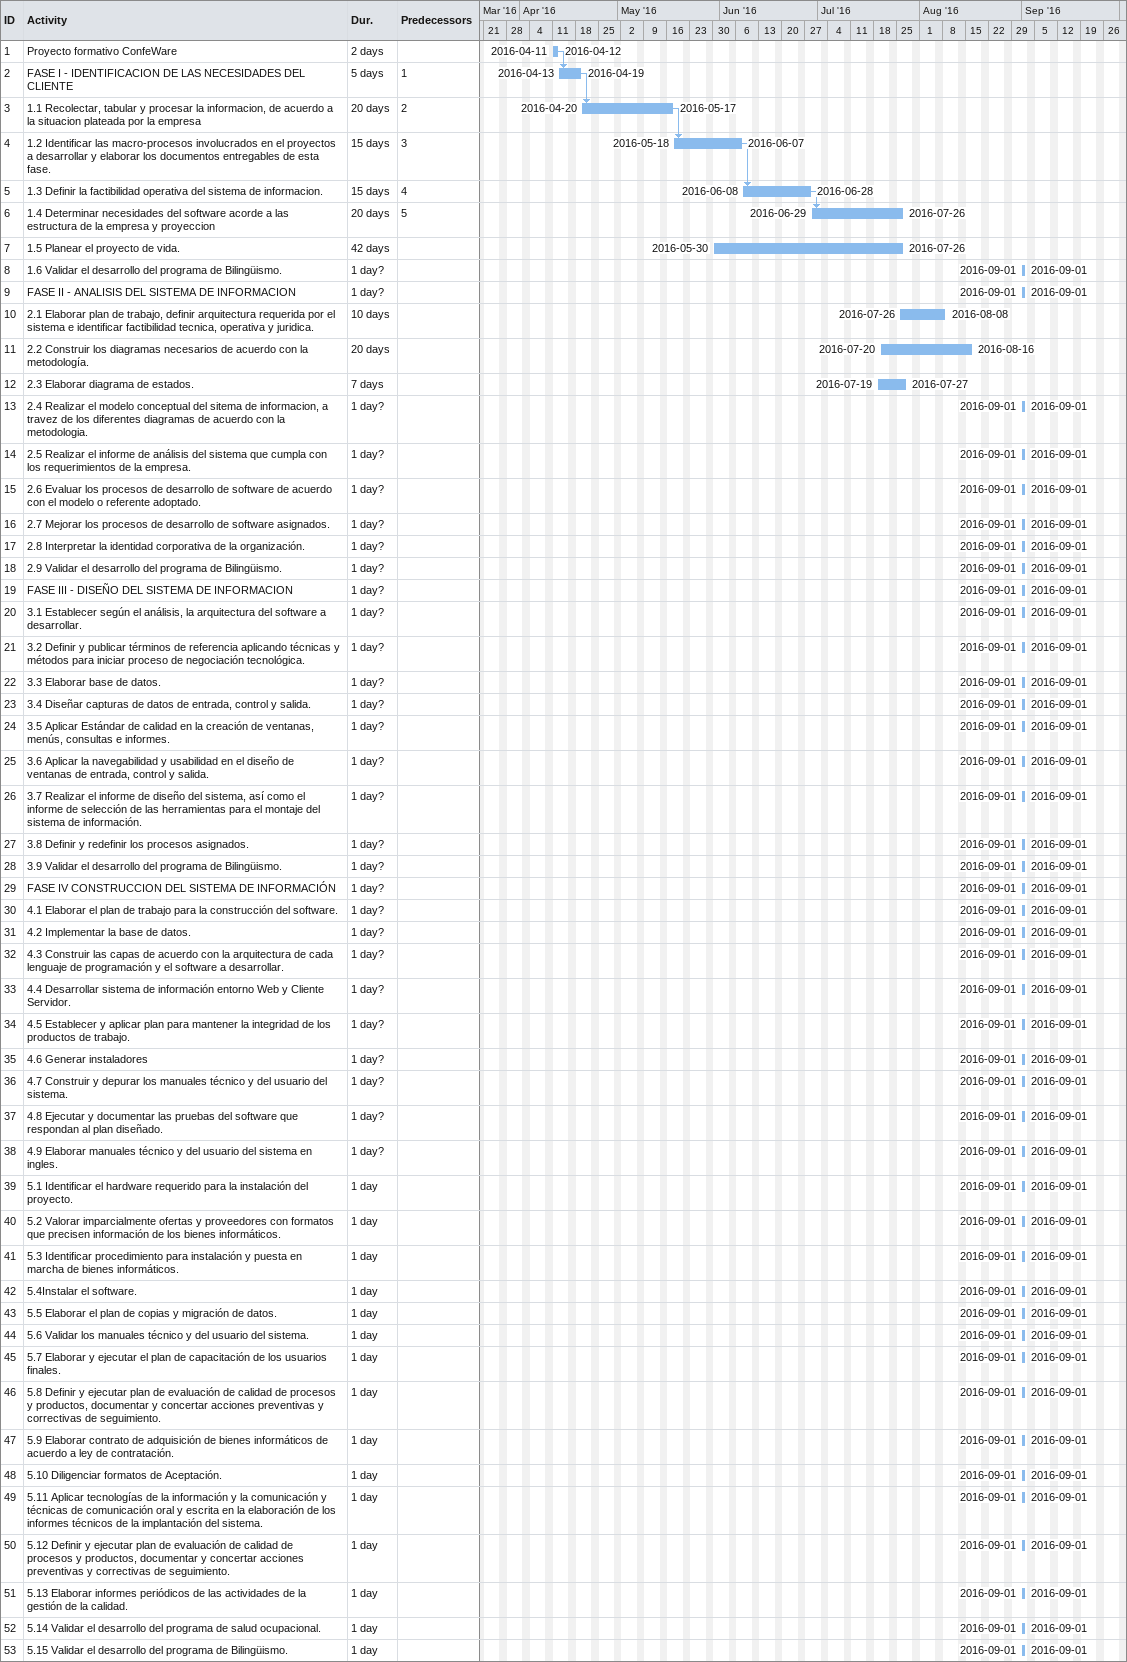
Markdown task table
| ID | Task | Duration | Start | Finish | Predecessors |
|---|---|---|---|---|---|
| 1 | Proyecto formativo ConfeWare | 2d | 2016-04-11 | 2016-04-12 |  |
| 2 | FASE I - IDENTIFICACION DE LAS NECESIDADES DEL CLIENTE | 5d | 2016-04-13 | 2016-04-19 | 1 |
| 3 | 1.1 Recolectar, tabular y procesar la informacion, de acuerdo a la situacion plateada por la empresa | 20d | 2016-04-20 | 2016-05-17 | 2 |
| 4 | 1.2 Identificar las macro-procesos involucrados en el proyectos a desarrollar y elaborar los documentos entregables de esta fase. | 15d | 2016-05-18 | 2016-06-07 | 3 |
| 5 | 1.3 Definir la factibilidad operativa del sistema de informacion. | 15d | 2016-06-08 | 2016-06-28 | 4 |
| 6 | 1.4 Determinar necesidades del software acorde a las estructura de la empresa y proyeccion | 20d | 2016-06-29 | 2016-07-26 | 5 |
| 7 | 1.5 Planear el proyecto de vida. | 42d | 2016-05-30 | 2016-07-26 |  |
| 8 | 1.6 Validar el desarrollo del programa de Bilingüismo. | 1d? | 2016-09-01 | 2016-09-01 |  |
| 9 | FASE II - ANALISIS DEL SISTEMA DE INFORMACION | 1d? | 2016-09-01 | 2016-09-01 |  |
| 10 | 2.1 Elaborar plan de trabajo, definir arquitectura requerida por el sistema e identificar factibilidad tecnica, operativa y juridica. | 10d | 2016-07-26 | 2016-08-08 |  |
| 11 | 2.2 Construir los diagramas necesarios de acuerdo con la metodología. | 20d | 2016-07-20 | 2016-08-16 |  |
| 12 | 2.3 Elaborar diagrama de estados. | 7d | 2016-07-19 | 2016-07-27 |  |
| 13 | 2.4 Realizar el modelo conceptual del sitema de informacion, a travez de los diferentes diagramas de acuerdo con la metodologia. | 1d? | 2016-09-01 | 2016-09-01 |  |
| 14 | 2.5 Realizar el informe de análisis del sistema que cumpla con los requerimientos de la empresa. | 1d? | 2016-09-01 | 2016-09-01 |  |
| 15 | 2.6 Evaluar los procesos de desarrollo de software de acuerdo con el modelo o referente adoptado. | 1d? | 2016-09-01 | 2016-09-01 |  |
| 16 | 2.7 Mejorar los procesos de desarrollo de software asignados. | 1d? | 2016-09-01 | 2016-09-01 |  |
| 17 | 2.8 Interpretar la identidad corporativa de la organización. | 1d? | 2016-09-01 | 2016-09-01 |  |
| 18 | 2.9 Validar el desarrollo del programa de Bilingüismo. | 1d? | 2016-09-01 | 2016-09-01 |  |
| 19 | FASE III - DISEÑO DEL SISTEMA DE INFORMACION | 1d? | 2016-09-01 | 2016-09-01 |  |
| 20 | 3.1 Establecer según el análisis, la arquitectura del software a desarrollar. | 1d? | 2016-09-01 | 2016-09-01 |  |
| 21 | 3.2 Definir y publicar términos de referencia aplicando técnicas y métodos para iniciar proceso de negociación tecnológica. | 1d? | 2016-09-01 | 2016-09-01 |  |
| 22 | 3.3 Elaborar base de datos. | 1d? | 2016-09-01 | 2016-09-01 |  |
| 23 | 3.4 Diseñar capturas de datos de entrada, control y salida. | 1d? | 2016-09-01 | 2016-09-01 |  |
| 24 | 3.5 Aplicar Estándar de calidad en la creación de ventanas, menús, consultas e informes. | 1d? | 2016-09-01 | 2016-09-01 |  |
| 25 | 3.6 Aplicar la navegabilidad y usabilidad en el diseño de ventanas de entrada, control y salida. | 1d? | 2016-09-01 | 2016-09-01 |  |
| 26 | 3.7 Realizar el informe de diseño del sistema, así como el informe de selección de las herramientas para el montaje del sistema de información. | 1d? | 2016-09-01 | 2016-09-01 |  |
| 27 | 3.8 Definir y redefinir los procesos asignados. | 1d? | 2016-09-01 | 2016-09-01 |  |
| 28 | 3.9 Validar el desarrollo del programa de Bilingüismo. | 1d? | 2016-09-01 | 2016-09-01 |  |
| 29 | FASE IV CONSTRUCCION DEL SISTEMA DE INFORMACIÓN | 1d? | 2016-09-01 | 2016-09-01 |  |
| 30 | 4.1 Elaborar el plan de trabajo para la construcción del software. | 1d? | 2016-09-01 | 2016-09-01 |  |
| 31 | 4.2 Implementar la base de datos. | 1d? | 2016-09-01 | 2016-09-01 |  |
| 32 | 4.3 Construir las capas de acuerdo con la arquitectura de cada lenguaje de programación y el software a desarrollar. | 1d? | 2016-09-01 | 2016-09-01 |  |
| 33 | 4.4 Desarrollar sistema de información entorno Web y Cliente Servidor. | 1d? | 2016-09-01 | 2016-09-01 |  |
| 34 | 4.5 Establecer y aplicar plan para mantener la integridad de los productos de trabajo. | 1d? | 2016-09-01 | 2016-09-01 |  |
| 35 | 4.6 Generar instaladores | 1d? | 2016-09-01 | 2016-09-01 |  |
| 36 | 4.7 Construir y depurar los manuales técnico y del usuario del sistema. | 1d? | 2016-09-01 | 2016-09-01 |  |
| 37 | 4.8 Ejecutar y documentar las pruebas del software que respondan al plan diseñado. | 1d? | 2016-09-01 | 2016-09-01 |  |
| 38 | 4.9 Elaborar manuales técnico y del usuario del sistema en ingles. | 1d? | 2016-09-01 | 2016-09-01 |  |
| 39 | 5.1 Identificar el hardware requerido para la instalación del proyecto. | 1d | 2016-09-01 | 2016-09-01 |  |
| 40 | 5.2 Valorar imparcialmente ofertas y proveedores con formatos que precisen información de los bienes informáticos. | 1d | 2016-09-01 | 2016-09-01 |  |
| 41 | 5.3 Identificar procedimiento para instalación y puesta en marcha de bienes informáticos. | 1d | 2016-09-01 | 2016-09-01 |  |
| 42 | 5.4Instalar el software. | 1d | 2016-09-01 | 2016-09-01 |  |
| 43 | 5.5 Elaborar el plan de copias y migración de datos. | 1d | 2016-09-01 | 2016-09-01 |  |
| 44 | 5.6 Validar los manuales técnico y del usuario del sistema. | 1d | 2016-09-01 | 2016-09-01 |  |
| 45 | 5.7 Elaborar y ejecutar el plan de capacitación de los usuarios finales. | 1d | 2016-09-01 | 2016-09-01 |  |
| 46 | 5.8 Definir y ejecutar plan de evaluación de calidad de procesos y productos, documentar y concertar acciones preventivas y correctivas de seguimiento. | 1d | 2016-09-01 | 2016-09-01 |  |
| 47 | 5.9 Elaborar contrato de adquisición de bienes informáticos de acuerdo a ley de contratación. | 1d | 2016-09-01 | 2016-09-01 |  |
| 48 | 5.10 Diligenciar formatos de Aceptación. | 1d | 2016-09-01 | 2016-09-01 |  |
| 49 | 5.11 Aplicar tecnologías de la información y la comunicación y técnicas de comunicación oral y escrita en la elaboración de los informes técnicos de la implantación del sistema. | 1d | 2016-09-01 | 2016-09-01 |  |
| 50 | 5.12 Definir y ejecutar plan de evaluación de calidad de procesos y productos, documentar y concertar acciones preventivas y correctivas de seguimiento. | 1d | 2016-09-01 | 2016-09-01 |  |
| 51 | 5.13 Elaborar informes periódicos de las actividades de la gestión de la calidad. | 1d | 2016-09-01 | 2016-09-01 |  |
| 52 | 5.14 Validar el desarrollo del programa de salud ocupacional. | 1d | 2016-09-01 | 2016-09-01 |  |
| 53 | 5.15 Validar el desarrollo del programa de Bilingüismo. | 1d | 2016-09-01 | 2016-09-01 |  |
